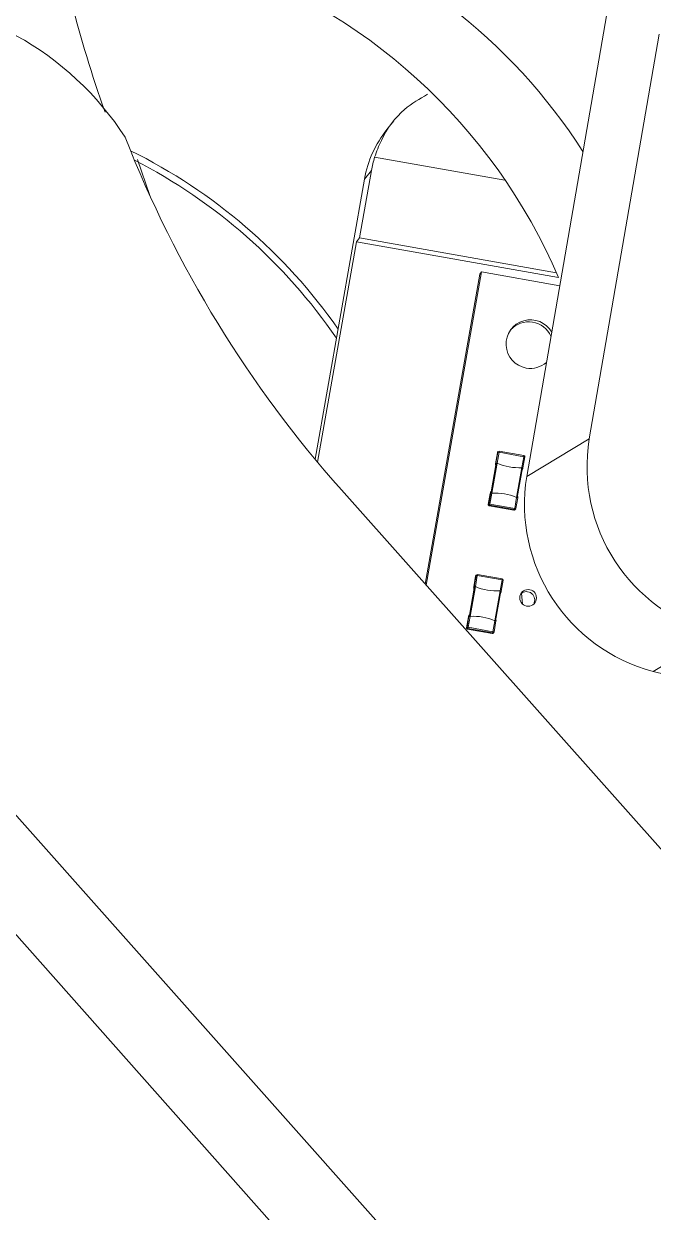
# Model space of a CAD drawing. Header units: millimetres. Extents: x 0 to 1189, y 0 to 841.
# Drawn here: x 360.36 to 362.658, y 450.861 to 455.201 of the extents above; entities that cross this region are included whole.
import ezdxf

# ---------------------------------------------------------------- set-up
doc = ezdxf.new("R2010")
doc.units = ezdxf.units.MM
doc.layers.get('0').update_dxf_attribs({"lineweight": 18})

msp = doc.modelspace()

# ---------------------------------------------------------------- linework, layer by layer
at = {"color": 7, "linetype": 'Continuous', "lineweight": 15}
for p, q in [((362.196, 453.5479), (362.4925, 455.2647)), ((362.6795, 455.1628), (362.4242, 453.6849)), ((361.7109, 454.8463), (361.6856, 454.8148)), ((360.7749, 454.7047), (360.8202, 454.5734)), ((361.5855, 454.419), (361.629, 454.6655)), ((361.629, 454.6655), (361.6037, 454.634)), ((361.4232, 453.6106), (361.6037, 454.634)), ((361.5742, 454.4049), (361.4323, 453.5997)), ((361.5742, 454.4049), (361.5855, 454.419)), ((361.5742, 454.4049), (362.3119, 454.2745)), ((361.5855, 454.419), (362.3042, 454.292)), ((362.0244, 454.2871), (361.8247, 453.155)), ((362.0306, 454.2949), (361.8288, 453.1504)), ((362.0306, 454.2949), (362.0244, 454.2871)), ((362.3163, 454.2444), (362.0306, 454.2949)), ((362.196, 453.5479), (362.4242, 453.6849)), ((362.0818, 453.5944), (362.0888, 453.6344)), ((362.0906, 453.6367), (362.0835, 453.5967)), ((362.0876, 453.5961), (362.0946, 453.6361)), ((362.0906, 453.6367), (362.0888, 453.6344)), ((362.0914, 453.6385), (362.0896, 453.6362)), ((362.1852, 453.6201), (362.0946, 453.6361)), ((362.1858, 453.6239), (362.0952, 453.6399)), ((362.0952, 453.6399), (362.0952, 453.6399)), ((362.1852, 453.6201), (362.1781, 453.5801)), ((362.182, 453.5793), (362.1891, 453.6193)), ((362.083, 453.59), (362.0657, 453.4917)), ((362.0855, 453.5963), (362.0663, 453.4873)), ((362.0875, 453.596), (362.0683, 453.487)), ((362.0816, 453.5902), (362.0836, 453.5899)), ((362.0856, 453.5968), (362.0862, 453.5966)), ((362.1608, 453.4706), (362.18, 453.5796)), ((362.1789, 453.573), (362.1801, 453.5728)), ((362.1796, 453.5801), (362.1802, 453.5801)), ((361.5191, 453.4989), (364.4097, 450.2462)), ((362.0555, 453.4454), (362.0625, 453.4854)), ((362.0643, 453.4877), (362.0573, 453.4477)), ((362.0613, 453.447), (362.0683, 453.4871)), ((362.0664, 453.4915), (362.0645, 453.4919)), ((362.1629, 453.4745), (362.1615, 453.4747)), ((362.0573, 453.4477), (362.0555, 453.4454)), ((362.0587, 453.4408), (362.0605, 453.443)), ((362.0587, 453.4408), (362.1493, 453.4248)), ((362.0587, 453.4408), (362.1493, 453.4248)), ((362.0587, 453.4408), (362.0587, 453.4408)), ((362.0605, 453.443), (362.1511, 453.427)), ((362.1519, 453.431), (362.0613, 453.447)), ((362.1589, 453.471), (362.1519, 453.431)), ((362.1557, 453.4303), (362.1628, 453.4703)), ((362.1511, 453.427), (362.1493, 453.4248)), ((362.1531, 453.4262), (362.1549, 453.4284)), ((362.0024, 453.1443), (362.0094, 453.1843)), ((362.0112, 453.1866), (362.0042, 453.1466)), ((362.0082, 453.146), (362.0153, 453.186)), ((362.0112, 453.1866), (362.0094, 453.1843)), ((362.0121, 453.1884), (362.0103, 453.1861)), ((362.1058, 453.17), (362.0153, 453.186)), ((362.1065, 453.1738), (362.0159, 453.1898)), ((362.0159, 453.1898), (362.0159, 453.1898)), ((362.0036, 453.1399), (361.9863, 453.0416)), ((362.0062, 453.1462), (361.9869, 453.0372)), ((362.0082, 453.1459), (361.9889, 453.0369)), ((362.0023, 453.1401), (362.0042, 453.1398)), ((362.0063, 453.1467), (362.0068, 453.1465)), ((362.0815, 453.0205), (362.1007, 453.1295)), ((362.1058, 453.17), (362.0988, 453.13)), ((362.1002, 453.13), (362.1008, 453.13)), ((362.1026, 453.1292), (362.1097, 453.1692)), ((362.0995, 453.1229), (362.1007, 453.1227)), ((362.1762, 453.1211), (362.1809, 453.0815)), ((361.9871, 453.0414), (361.9851, 453.0418)), ((361.9761, 452.9953), (361.9832, 453.0353)), ((361.9779, 452.9976), (361.9761, 452.9953)), ((361.985, 453.0376), (361.9779, 452.9976)), ((361.9819, 452.997), (361.989, 453.037)), ((362.0796, 453.021), (362.0725, 452.981)), ((362.0764, 452.9802), (362.0834, 453.0202)), ((362.0836, 453.0244), (362.0822, 453.0246)), ((361.9794, 452.9907), (361.9812, 452.9929)), ((361.9794, 452.9907), (362.0699, 452.9747)), ((361.9794, 452.9907), (362.0699, 452.9747)), ((361.9794, 452.9907), (361.9794, 452.9907)), ((361.9812, 452.9929), (362.0717, 452.9769)), ((362.0725, 452.981), (361.9819, 452.997)), ((362.0717, 452.9769), (362.0699, 452.9747)), ((362.0738, 452.9761), (362.0756, 452.9784)), ((362.8858, 452.9729), (362.6575, 452.836)), ((363.4281, 448.8261), (359.8634, 452.8374)), ((364.7123, 452.3239), (362.6575, 452.836)), ((361.4599, 450.6034), (359.6098, 452.6853))]:
    msp.add_line(p, q, dxfattribs=at)
at = {"color": 8, "linetype": 'Continuous', "lineweight": 15}
for p, q in [((362.1153, 454.6299), (361.6406, 454.7138)), ((362.1589, 453.4711), (362.1781, 453.58)), ((362.1493, 453.4248), (362.1493, 453.4248)), ((362.0795, 453.021), (362.0987, 453.1299)), ((362.0699, 452.9747), (362.0699, 452.9747))]:
    msp.add_line(p, q, dxfattribs=at)
at = {"color": 7, "linetype": 'Continuous', "lineweight": 15}
for points in [[(362.0835, 453.5967), (362.0829, 453.5941), (362.0824, 453.5922), (362.082, 453.5909), (362.0817, 453.5903), (362.0816, 453.5903), (362.0815, 453.591), (362.0816, 453.5924), (362.0818, 453.5944)], [(362.0625, 453.4854), (362.0632, 453.488), (362.0637, 453.4899), (362.0641, 453.4912), (362.0644, 453.4918), (362.0645, 453.4918), (362.0646, 453.4911), (362.0645, 453.4897), (362.0643, 453.4877)], [(362.0042, 453.1466), (362.0036, 453.144), (362.003, 453.1421), (362.0026, 453.1408), (362.0024, 453.1402), (362.0022, 453.1402), (362.0021, 453.1409), (362.0022, 453.1423), (362.0024, 453.1443)], [(361.9832, 453.0353), (361.9838, 453.0379), (361.9843, 453.0398), (361.9847, 453.0411), (361.985, 453.0417), (361.9852, 453.0417), (361.9852, 453.041), (361.9851, 453.0396), (361.985, 453.0376)]]:
    msp.add_lwpolyline(points, dxfattribs=at)
msp.add_circle((362.2008, 453.1045), 0.0305, dxfattribs=at)
for centre, radius, start, end in [((364.6287, 456.3087), 4.2216, 188.2118, 199.8024), ((360.6477, 453.6146), 2.0801, 32.5585, 72.3782), ((360.3865, 453.4495), 2.0947, 23.1963, 72.2887), ((359.7934, 454.1808), 1.1155, 32.8741, 145.7644), ((364.7331, 456.3538), 4.2989, 201.3856, 221.6136), ((361.9973, 454.5646), 0.3997, 141.2488, 169.9996), ((359.8652, 452.9425), 2.0009, 34.8589, 63.7651), ((359.8497, 452.9232), 2.0009, 34.3703, 62.8141), ((362.0229, 454.596), 0.4, 162.8823, 169.9957), ((362.2095, 454.0312), 0.0889, 29.2946, 260.0047), ((362.2032, 454.0234), 0.0889, 24.0862, 138.0247), ((362.2095, 454.0312), 0.0888, 259.9532, 311.0695), ((363.047, 453.583), 0.631, 170.7116, 255.1994), ((362.0946, 453.6359), 0.00408, 141.568, 169.7768), ((362.0875, 453.6018), 0.035, 78.2344, 84.884), ((362.0927, 453.6338), 0.00392, 79.6772, 120.7771), ((362.1804, 453.5871), 0.0333, 74.9159, 81.7061), ((362.1851, 453.62), 0.00401, 350.0678, 79.8878), ((362.0663, 453.5985), 0.0194, 333.4232, 353.425), ((362.1667, 453.7798), 0.2002, 246.692, 273.2625), ((362.1668, 453.7799), 0.2002, 246.6919, 273.2626), ((362.1588, 453.5826), 0.0234, 335.1715, 351.6828), ((362.8187, 453.4461), 0.631, 170.7119, 255.1991), ((362.0564, 453.4897), 0.0102, 346.3247, 10.1865), ((362.0797, 453.2872), 0.2002, 66.6919, 93.2626), ((362.0594, 453.4447), 0.00399, 170.0205, 260.0737), ((362.0612, 453.447), 0.004, 169.9035, 260.046), ((362.053, 453.4056), 0.0423, 78.6386, 84.1455), ((361.9908, 453.4585), 0.0714, 347.5035, 350.797), ((362.1529, 453.4727), 0.0102, 346.3348, 10.1763), ((362.15, 453.4287), 0.004, 259.9318, 321.1913), ((362.0814, 453.4425), 0.0714, 347.5035, 350.797), ((362.1518, 453.4309), 0.004, 259.9503, 350.0133), ((362.1465, 453.3948), 0.0367, 75.4024, 81.5613), ((362.0153, 453.1859), 0.00408, 141.568, 169.7768), ((362.0069, 453.1438), 0.043, 78.8499, 84.2669), ((362.0134, 453.1836), 0.004, 80.1535, 120.6573), ((362.1058, 453.1699), 0.00401, 350.0678, 79.8878), ((361.9869, 453.1484), 0.0194, 333.4329, 353.4214), ((362.0874, 453.3298), 0.2001, 246.6918, 273.2627), ((362.0873, 453.3294), 0.1998, 246.6693, 273.2851), ((362.0795, 453.1326), 0.0234, 335.1637, 351.6846), ((362.101, 453.137), 0.0333, 74.918, 81.7062), ((362.1946, 453.0968), 0.0305, 330.6802, 131.8144), ((361.977, 453.0396), 0.0102, 346.3704, 10.1407), ((361.9748, 452.9627), 0.035, 78.2353, 84.8815), ((361.9818, 452.9969), 0.00399, 170.0091, 260.079), ((362.0004, 452.8371), 0.2002, 66.692, 93.2625), ((362.0735, 453.0226), 0.0102, 346.3348, 10.1763), ((361.98, 452.9946), 0.00399, 169.9724, 260.1157), ((361.9115, 453.0084), 0.0714, 347.5035, 350.797), ((362.0707, 452.9786), 0.00396, 259.6042, 321.5153), ((362.002, 452.9924), 0.0714, 347.5035, 350.797), ((362.0724, 452.9809), 0.004, 259.9475, 350.0204), ((362.0665, 452.9415), 0.0399, 75.6523, 81.3092)]:
    msp.add_arc(centre, radius, start, end, dxfattribs=at)
at = {"color": 8, "linetype": 'Continuous', "lineweight": 15}
for centre, radius, start, end in [((362.0928, 453.6337), 0.00408, 141.5846, 169.7798), ((362.0315, 453.6482), 0.0643, 349.1216, 352.5855), ((362.122, 453.6322), 0.0643, 349.1216, 352.5855), ((362.0133, 453.1837), 0.0039, 140.8317, 170.2286), ((361.9524, 453.1981), 0.064, 349.1072, 352.589), ((362.0463, 453.1815), 0.0607, 349.0118, 352.6845)]:
    msp.add_arc(centre, radius, start, end, dxfattribs=at)
at = {"color": 7, "linetype": 'Continuous', "lineweight": 15}
for points, knots in [([(361.8338, 454.9434), (361.8048, 454.9267), (361.7358, 454.8871), (361.6724, 454.8005), (361.6482, 454.7344), (361.6406, 454.7138)], [0, 0, 0, 0, 0.1026995, 0.2443236, 0.3086625, 0.3086625, 0.3086625, 0.3086625]), ([(362.0848, 453.5972), (362.0845, 453.5972), (362.0839, 453.5971), (362.0836, 453.5968), (362.0836, 453.5967), (362.0835, 453.5967)], [0, 0, 0, 0, 0.000649569, 0.001300338, 0.001476647, 0.001476647, 0.001476647, 0.001476647]), ([(362.0876, 453.5961), (362.0871, 453.5962), (362.0863, 453.5966), (362.0854, 453.597), (362.085, 453.5972), (362.0849, 453.5972)], [0, 0, 0, 0, 0.00129089, 0.002584642, 0.002892341, 0.002892341, 0.002892341, 0.002892341]), ([(362.0862, 453.5966), (362.086, 453.5966), (362.0857, 453.5965), (362.0855, 453.5964), (362.0855, 453.5963), (362.0855, 453.5963)], [0, 0, 0, 0, 0.000324292, 0.0006484699, 0.0007461396, 0.0007461396, 0.0007461396, 0.0007461396]), ([(362.0875, 453.596), (362.0873, 453.5961), (362.0869, 453.5963), (362.0864, 453.5965), (362.0862, 453.5966), (362.0862, 453.5966)], [0, 0, 0, 0, 0.000642711, 0.001285587, 0.001457119, 0.001457119, 0.001457119, 0.001457119]), ([(362.181, 453.5802), (362.1806, 453.5802), (362.1799, 453.5801), (362.1789, 453.5801), (362.1783, 453.5801), (362.1781, 453.5801)], [0, 0, 0, 0, 0.001258189, 0.002516208, 0.002858172, 0.002858172, 0.002858172, 0.002858172]), ([(362.1781, 453.58), (362.1783, 453.58), (362.1788, 453.58), (362.1793, 453.5801), (362.1795, 453.5801), (362.1796, 453.5801)], [0, 0, 0, 0, 0.000636063, 0.001271475, 0.001442128, 0.001442128, 0.001442128, 0.001442128]), ([(362.18, 453.5796), (362.18, 453.5797), (362.18, 453.5798), (362.1798, 453.58), (362.1796, 453.5801), (362.1796, 453.5801)], [0, 0, 0, 0, 0.0003173217, 0.0006341713, 0.0007187109, 0.0007187109, 0.0007187109, 0.0007187109]), ([(362.1811, 453.5802), (362.1813, 453.58), (362.1818, 453.5798), (362.182, 453.5795), (362.182, 453.5793), (362.182, 453.5793)], [0, 0, 0, 0, 0.000623051, 0.001247116, 0.001418305, 0.001418305, 0.001418305, 0.001418305]), ([(362.0643, 453.4877), (362.0644, 453.4876), (362.0644, 453.4873), (362.0649, 453.4871), (362.0653, 453.4869), (362.0654, 453.4869)], [0, 0, 0, 0, 0.000616691, 0.001233419, 0.001380717, 0.001380717, 0.001380717, 0.001380717]), ([(362.0654, 453.4868), (362.0658, 453.4869), (362.0666, 453.487), (362.0676, 453.487), (362.0682, 453.487), (362.0683, 453.4871)], [0, 0, 0, 0, 0.001279593, 0.002559478, 0.002906925, 0.002906925, 0.002906925, 0.002906925]), ([(362.1589, 453.471), (362.1594, 453.4709), (362.1602, 453.4705), (362.1611, 453.4701), (362.1615, 453.4699), (362.1615, 453.4699)], [0, 0, 0, 0, 0.001282635, 0.00256558, 0.002870954, 0.002870954, 0.002870954, 0.002870954]), ([(362.1616, 453.4699), (362.1619, 453.4699), (362.1625, 453.4699), (362.1628, 453.4701), (362.1628, 453.4702), (362.1628, 453.4703)], [0, 0, 0, 0, 0.000582975, 0.001168359, 0.001327644, 0.001327644, 0.001327644, 0.001327644]), ([(362.0055, 453.1471), (362.0052, 453.1471), (362.0046, 453.147), (362.0042, 453.1468), (362.0042, 453.1466), (362.0042, 453.1466)], [0, 0, 0, 0, 0.000648224, 0.001300145, 0.001476434, 0.001476434, 0.001476434, 0.001476434]), ([(362.0082, 453.146), (362.0078, 453.1462), (362.0069, 453.1465), (362.006, 453.1469), (362.0056, 453.1471), (362.0055, 453.1471)], [0, 0, 0, 0, 0.001291954, 0.002586612, 0.002892684, 0.002892684, 0.002892684, 0.002892684]), ([(362.0068, 453.1465), (362.0067, 453.1465), (362.0064, 453.1464), (362.0062, 453.1463), (362.0062, 453.1462), (362.0062, 453.1462)], [0, 0, 0, 0, 0.0003243398, 0.0006485656, 0.0007462685, 0.0007462685, 0.0007462685, 0.0007462685]), ([(362.0082, 453.1459), (362.0079, 453.146), (362.0075, 453.1462), (362.0071, 453.1464), (362.0069, 453.1465), (362.0068, 453.1465)], [0, 0, 0, 0, 0.000643224, 0.001285875, 0.001457109, 0.001457109, 0.001457109, 0.001457109]), ([(362.0987, 453.1299), (362.099, 453.1299), (362.0995, 453.13), (362.0999, 453.13), (362.1001, 453.13), (362.1002, 453.13)], [0, 0, 0, 0, 0.000635184, 0.001271575, 0.001442128, 0.001442128, 0.001442128, 0.001442128]), ([(362.1016, 453.1301), (362.1013, 453.1301), (362.1006, 453.1301), (362.0995, 453.13), (362.0989, 453.13), (362.0988, 453.13)], [0, 0, 0, 0, 0.001257084, 0.002516603, 0.002858172, 0.002858172, 0.002858172, 0.002858172]), ([(362.1007, 453.1295), (362.1007, 453.1296), (362.1007, 453.1297), (362.1004, 453.1299), (362.1002, 453.13), (362.1002, 453.13)], [0, 0, 0, 0, 0.0003172748, 0.0006339888, 0.0007185111, 0.0007185111, 0.0007185111, 0.0007185111]), ([(362.1017, 453.1301), (362.102, 453.13), (362.1025, 453.1297), (362.1027, 453.1293), (362.1027, 453.1292), (362.1026, 453.1292)], [0, 0, 0, 0, 0.000621845, 0.001242955, 0.001411917, 0.001411917, 0.001411917, 0.001411917]), ([(361.985, 453.0376), (361.985, 453.0375), (361.9851, 453.0373), (361.9856, 453.037), (361.986, 453.0368), (361.986, 453.0368)], [0, 0, 0, 0, 0.000611463, 0.001224139, 0.00137047, 0.00137047, 0.00137047, 0.00137047]), ([(361.9861, 453.0368), (361.9865, 453.0368), (361.9872, 453.0369), (361.9883, 453.0369), (361.9889, 453.037), (361.989, 453.037)], [0, 0, 0, 0, 0.001279309, 0.002559214, 0.002906924, 0.002906924, 0.002906924, 0.002906924]), ([(362.0796, 453.021), (362.08, 453.0208), (362.0809, 453.0204), (362.0817, 453.02), (362.0821, 453.0198), (362.0822, 453.0198)], [0, 0, 0, 0, 0.001283188, 0.002565352, 0.002876043, 0.002876043, 0.002876043, 0.002876043]), ([(362.0822, 453.0198), (362.0825, 453.0198), (362.0831, 453.0199), (362.0834, 453.02), (362.0834, 453.0201), (362.0834, 453.0202)], [0, 0, 0, 0, 0.000583468, 0.001167132, 0.001327488, 0.001327488, 0.001327488, 0.001327488])]:
    msp.add_open_spline(points, degree=3, knots=knots, dxfattribs=at)

doc.saveas('drawing.dxf')
